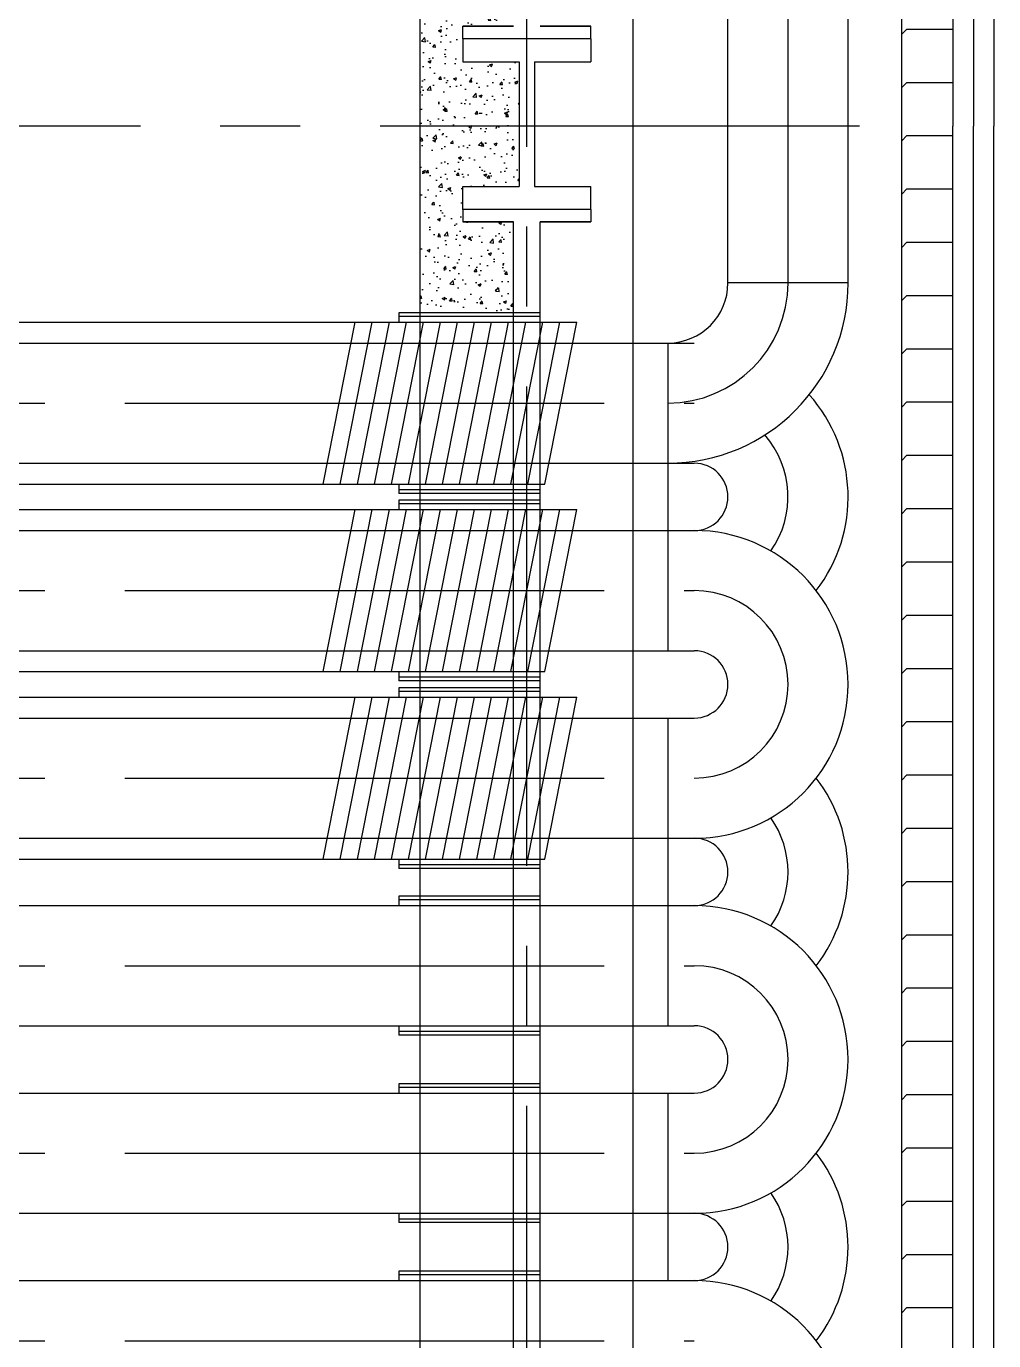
# Model space of a CAD drawing. Header units: millimetres. Extents: x 6566 to 7427, y 671 to 1285.
# Drawn here: x 6952.48 to 6975.19, y 999.22 to 1030.07 of the extents above; entities that cross this region are included whole.
import ezdxf

# ---------------------------------------------------------------- set-up
doc = ezdxf.new("R2010")
doc.units = ezdxf.units.MM
doc.header["$LTSCALE"] = 15
doc.header["$MEASUREMENT"] = 0
doc.linetypes.add('CENTER2', pattern=[1.125, 0.75, -0.125, 0.125, -0.125])
for name, color, linetype in [('LAYER1', 7, 'Continuous'), ('LAYER2', 2, 'CENTER2'), ('LAYER3', 1, 'Continuous')]:
    doc.layers.add(name, color=color, linetype=linetype)

msp = doc.modelspace()

# ---------------------------------------------------------------- hatches: boundary and pattern name
at = {"layer": 'LAYER1'}
h = msp.add_hatch(dxfattribs=at)
h.set_pattern_fill('AR-CONC', color=0, scale=0.1, style=0)
h.set_pattern_definition([(50, (958.15076, 0), (0.71726018, -0.062752135), [0.075, -0.825]), (355, (958.15076, 0), (-0.13875133, 0.75219213), [0.06, -0.66]), (100.4514, (958.2105, -0.0052), (0.57850938, 0.68943954), [0.06374019, -0.70114211]), (46.1842, (958.1508, 0.2), (1.06724105, -0.16551901), [0.1125, -1.2375]), (96.6356, (958.2397, 0.1862), (0.9346627, 0.97411787), [0.09561029, -1.051713]), (351.1842, (958.1508, 0.2), (0.93466195, 0.9741186), [0.09, -0.99]), (21, (958.25076, 0.15), (0.59690705, -0.40261889), [0.075, -0.825]), (326, (958.25076, 0.15), (0.24331533, 0.725150045), [0.06, -0.66]), (71.4514, (958.3005, 0.11645), (0.84022263, 0.3225305), [0.06374019, -0.70114211]), (37.5, (958.15076, 0), (0.012159855, 0.332893854), [0, -0.652, 0, -0.67, 0, -0.6625]), (7.5, (958.15076, 0), (0.263069537, 0.394411712), [0, -0.382, 0, -0.637, 0, -0.2525]), (327.5, (957.92776, 0), (0.533822436, -0.022554872), [0, -0.25, 0, -0.78, 0, -1.035]), (317.5, (957.82776, 0), (0.58318617, 0.100104982), [0, -0.325, 0, -0.518, 0, -0.735])])
h.paths.add_polyline_path([(6963.91774, 1032.10392), (6961.72953, 1032.10392), (6961.72953, 1027.72392), (6964.04953, 1027.72392), (6964.04953, 1029.22992), (6962.72953, 1029.22992), (6962.72953, 1029.76992), (6962.72953, 1030.06555), (6963.91774, 1030.06555)])
h.paths.add_polyline_path([(6964.04953, 1027.72392), (6961.72953, 1027.72392), (6961.72953, 1023.34392), (6963.91774, 1023.34392), (6963.91774, 1025.47429), (6962.72953, 1025.47429), (6962.72953, 1025.76992), (6962.72953, 1026.30992), (6964.04953, 1026.30992)])

# ---------------------------------------------------------------- linework, layer by layer
at = {"layer": 'LAYER1', "color": 1}
for p, q in [((6968.95131, 1024.04392), (6968.95131, 1031.40392)), ((6971.77131, 1024.04392), (6971.77131, 1031.40392)), ((6971.77131, 1024.04392), (6968.95131, 1024.04392)), ((6891.00882, 1023.12392), (6965.40466, 1023.12392)), ((6887.29774, 1022.63392), (6968.16131, 1022.63392)), ((6887.29774, 1019.81392), (6968.16131, 1019.81392)), ((6967.54131, 1019.81392), (6967.54131, 1018.23392)), ((6890.25856, 1019.32392), (6964.6544, 1019.32392)), ((6891.00882, 1018.72392), (6965.40466, 1018.72392)), ((6887.29774, 1018.23392), (6968.16131, 1018.23392)), ((6887.29774, 1015.41392), (6968.16131, 1015.41392)), ((6890.25856, 1014.92392), (6964.6544, 1014.92392)), ((6891.00882, 1014.32392), (6965.40466, 1014.32392)), ((6887.29774, 1013.83392), (6968.16131, 1013.83392)), ((6887.29774, 1011.01392), (6968.16131, 1011.01392)), ((6967.54131, 1011.01392), (6967.54131, 1009.43392)), ((6890.25856, 1010.52392), (6964.6544, 1010.52392)), ((6887.29774, 1009.43392), (6968.16131, 1009.43392)), ((6887.29774, 1006.61392), (6968.16131, 1006.61392)), ((6887.29774, 1005.03392), (6968.16131, 1005.03392)), ((6887.29774, 1002.21392), (6968.16131, 1002.21392)), ((6967.54131, 1002.21392), (6967.54131, 1000.63392)), ((6887.29774, 1000.63392), (6968.16131, 1000.63392))]:
    msp.add_line(p, q, dxfattribs=at)
at = {"layer": 'LAYER1', "color": 0}
for p, q in [((6973.02953, 1029.87877), (6973.15077, 1030.00002)), ((6973.15076, 1030), (6974.22953, 1030)), ((6973.02953, 1028.62877), (6973.15077, 1028.75002)), ((6973.15076, 1028.75), (6974.22953, 1028.75)), ((6973.02953, 1027.37877), (6973.15077, 1027.50002)), ((6973.15076, 1027.5), (6974.22953, 1027.5)), ((6973.02953, 1026.12877), (6973.15077, 1026.25002)), ((6973.15076, 1026.25), (6974.22953, 1026.25)), ((6973.02953, 1024.87877), (6973.15077, 1025.00002)), ((6973.15076, 1025), (6974.22953, 1025)), ((6973.02953, 1023.62877), (6973.15077, 1023.75002)), ((6973.15076, 1023.75), (6974.22953, 1023.75)), ((6973.02953, 1022.37877), (6973.15077, 1022.50002)), ((6973.15076, 1022.5), (6974.22953, 1022.5)), ((6973.02953, 1021.12877), (6973.15077, 1021.25002)), ((6973.15076, 1021.25), (6974.22953, 1021.25)), ((6973.02953, 1019.87877), (6973.15077, 1020.00002)), ((6973.15076, 1020), (6974.22953, 1020)), ((6973.02953, 1018.62877), (6973.15077, 1018.75002)), ((6973.15076, 1018.75), (6974.22953, 1018.75)), ((6973.02953, 1017.37877), (6973.15077, 1017.50002)), ((6973.15076, 1017.5), (6974.22953, 1017.5)), ((6973.02953, 1016.12877), (6973.15077, 1016.25002)), ((6973.15076, 1016.25), (6974.22953, 1016.25)), ((6973.02953, 1014.87877), (6973.15077, 1015.00002)), ((6973.15076, 1015), (6974.22953, 1015)), ((6973.02953, 1013.62877), (6973.15077, 1013.75002)), ((6973.15076, 1013.75), (6974.22953, 1013.75)), ((6973.02953, 1012.37877), (6973.15077, 1012.50002)), ((6973.15076, 1012.5), (6974.22953, 1012.5)), ((6973.02953, 1011.12877), (6973.15077, 1011.25002)), ((6973.15076, 1011.25), (6974.22953, 1011.25)), ((6973.02953, 1009.87877), (6973.15077, 1010.00002)), ((6973.15076, 1010), (6974.22953, 1010)), ((6973.02953, 1008.62877), (6973.15077, 1008.75002)), ((6973.15076, 1008.75), (6974.22953, 1008.75)), ((6973.02953, 1007.37877), (6973.15077, 1007.50002)), ((6973.15076, 1007.5), (6974.22953, 1007.5)), ((6973.02953, 1006.12877), (6973.15077, 1006.25002)), ((6973.15076, 1006.25), (6974.22953, 1006.25)), ((6973.02953, 1004.87877), (6973.15077, 1005.00002)), ((6973.15076, 1005), (6974.22953, 1005)), ((6973.02953, 1003.62877), (6973.15077, 1003.75002)), ((6973.15076, 1003.75), (6974.22953, 1003.75)), ((6973.02953, 1002.37877), (6973.15077, 1002.50002)), ((6973.15076, 1002.5), (6974.22953, 1002.5)), ((6973.02953, 1001.12877), (6973.15077, 1001.25002)), ((6973.15076, 1001.25), (6974.22953, 1001.25)), ((6973.02953, 999.87877), (6973.15077, 1000.00002)), ((6973.15076, 1000), (6974.22953, 1000))]:
    msp.add_line(p, q, dxfattribs=at)
at = {"layer": 'LAYER1', "color": 1}
for centre, radius, start, end in [((6967.54131, 1024.04392), 4.23, 270, 0), ((6967.54131, 1024.04392), 1.41, 270, 0), ((6968.16131, 1019.02392), 3.61, 322.452547, 41.61493), ((6968.16131, 1019.02392), 0.79, 270, 90), ((6968.16131, 1014.62392), 3.61, 270, 90), ((6968.16131, 1014.62392), 0.79, 270, 90), ((6968.16131, 1010.22392), 3.61, 322.452547, 37.547453), ((6968.16131, 1010.22392), 0.79, 270, 90), ((6968.16131, 1005.82392), 3.61, 270, 90), ((6968.16131, 1005.82392), 0.79, 270, 90), ((6968.16131, 1001.42392), 3.61, 322.452547, 37.547453), ((6968.16131, 1001.42392), 0.79, 270, 90), ((6968.16131, 997.02392), 3.61, 270, 90)]:
    msp.add_arc(centre, radius, start, end, dxfattribs=at)
at = {"layer": 'LAYER2'}
for p, q in [((6964.22953, 976.61392), (6964.22953, 1073.31192)), ((6970.36131, 1024.04392), (6970.36131, 1043.69277)), ((6972.03784, 1027.72392), (6880.27036, 1027.72392)), ((6887.29774, 1021.22392), (6968.16131, 1021.22392)), ((6887.29774, 1021.22392), (6967.54131, 1021.22392)), ((6887.29774, 1016.82392), (6968.16131, 1016.82392)), ((6887.29774, 1012.42392), (6967.54131, 1012.42392)), ((6887.29774, 1008.02392), (6968.16131, 1008.02392)), ((6887.29774, 1003.62392), (6968.16131, 1003.62392)), ((6887.29774, 999.22392), (6968.16131, 999.22392))]:
    msp.add_line(p, q, dxfattribs=at)
for centre, radius, start, end in [((6967.54131, 1024.04392), 2.82, 270, 0), ((6968.16131, 1019.02392), 2.2, 324.770404, 41.310067), ((6968.16131, 1014.62392), 2.2, 270, 90), ((6968.16131, 1010.22392), 2.2, 324.770404, 35.229596), ((6968.16131, 1005.82392), 2.2, 270, 90), ((6968.16131, 1001.42392), 2.2, 324.770404, 35.229596)]:
    msp.add_arc(centre, radius, start, end, dxfattribs=at)
at = {"layer": 'LAYER3'}
for p, q in [((6966.72953, 986.77392), (6966.72953, 1073.31192)), ((6961.72953, 986.77392), (6961.72953, 1072.96246)), ((6974.22953, 1070.35192), (6974.22953, 1027.72392)), ((6974.71128, 1070.35192), (6974.71128, 1027.72392)), ((6975.1887, 1070.35192), (6975.1887, 1027.72392)), ((6973.02953, 990.82392), (6973.02953, 1068.31192)), ((6963.91774, 1030.06555), (6962.72953, 1030.06555)), ((6962.72953, 1029.76992), (6962.72953, 1030.06555)), ((6962.72953, 1030.06555), (6963.91774, 1030.06555)), ((6962.72953, 1029.76992), (6962.72953, 1030.06555)), ((6962.72953, 1030.06555), (6963.91774, 1030.06555)), ((6965.72953, 1030.06555), (6964.54131, 1030.06555)), ((6964.54131, 1030.06555), (6965.72953, 1030.06555)), ((6964.54131, 1030.06555), (6965.72953, 1030.06555)), ((6965.72953, 1029.76992), (6965.72953, 1030.06555)), ((6965.72953, 1029.76992), (6965.72953, 1030.06555)), ((6962.72953, 1029.76992), (6962.72953, 1029.22992)), ((6965.72953, 1029.76992), (6962.72953, 1029.76992)), ((6965.72953, 1029.76992), (6965.72953, 1029.22992)), ((6962.72953, 1029.22992), (6964.04953, 1029.22992)), ((6964.04953, 1029.22992), (6964.04953, 1026.30992)), ((6964.40953, 1029.22992), (6965.72953, 1029.22992)), ((6964.40953, 1029.22992), (6964.40953, 1026.30992)), ((6974.22953, 988.78392), (6974.22953, 1027.72392)), ((6974.71128, 988.78392), (6974.71128, 1027.72392)), ((6975.1887, 988.78392), (6975.1887, 1027.72392)), ((6962.72953, 1025.76992), (6962.72953, 1026.30992)), ((6962.72953, 1026.30992), (6964.04953, 1026.30992)), ((6964.40953, 1026.30992), (6965.72953, 1026.30992)), ((6965.72953, 1025.76992), (6965.72953, 1026.30992)), ((6962.72953, 1025.76992), (6962.72953, 1025.47429)), ((6965.72953, 1025.76992), (6962.72953, 1025.76992)), ((6962.72953, 1025.76992), (6962.72953, 1025.47429)), ((6965.72953, 1025.76992), (6965.72953, 1025.47429)), ((6965.72953, 1025.76992), (6965.72953, 1025.47429)), ((6962.72953, 1025.47429), (6963.91774, 1025.47429)), ((6962.72953, 1025.47429), (6963.91774, 1025.47429)), ((6963.91774, 1025.47429), (6962.72953, 1025.47429)), ((6963.91774, 991.11955), (6963.91774, 1025.47429)), ((6964.54131, 991.11955), (6964.54131, 1025.47429)), ((6964.54131, 1025.47429), (6965.72953, 1025.47429)), ((6964.54131, 1025.47429), (6965.72953, 1025.47429)), ((6965.72953, 1025.47429), (6964.54131, 1025.47429)), ((6961.22953, 1023.34392), (6961.22953, 1023.12392)), ((6964.54131, 1023.34392), (6961.22953, 1023.34392)), ((6959.4544, 1019.32392), (6960.20466, 1023.12392)), ((6959.8544, 1019.32392), (6960.60466, 1023.12392)), ((6959.8544, 1019.32392), (6960.60466, 1023.12392)), ((6960.2544, 1019.32392), (6961.00466, 1023.12392)), ((6960.2544, 1019.32392), (6961.00466, 1023.12392)), ((6960.6544, 1019.32392), (6961.40466, 1023.12392)), ((6960.6544, 1019.32392), (6961.40466, 1023.12392)), ((6961.0544, 1019.32392), (6961.80466, 1023.12392)), ((6961.0544, 1019.32392), (6961.80466, 1023.12392)), ((6964.54131, 1023.25811), (6961.22953, 1023.25811)), ((6961.4544, 1019.32392), (6962.20466, 1023.12392)), ((6961.4544, 1019.32392), (6962.20466, 1023.12392)), ((6961.8544, 1019.32392), (6962.60466, 1023.12392)), ((6961.8544, 1019.32392), (6962.60466, 1023.12392)), ((6962.2544, 1019.32392), (6963.00466, 1023.12392)), ((6962.2544, 1019.32392), (6963.00466, 1023.12392)), ((6962.6544, 1019.32392), (6963.40466, 1023.12392)), ((6962.6544, 1019.32392), (6963.40466, 1023.12392)), ((6963.0544, 1019.32392), (6963.80466, 1023.12392)), ((6963.0544, 1019.32392), (6963.80466, 1023.12392)), ((6963.4544, 1019.32392), (6964.20466, 1023.12392)), ((6963.4544, 1019.32392), (6964.20466, 1023.12392)), ((6963.8544, 1019.32392), (6964.60466, 1023.12392)), ((6963.8544, 1019.32392), (6964.60466, 1023.12392)), ((6964.2544, 1019.32392), (6965.00466, 1023.12392)), ((6964.2544, 1019.32392), (6965.00466, 1023.12392)), ((6964.6544, 1019.32392), (6965.40466, 1023.12392)), ((6967.54131, 1022.63392), (6967.54131, 1019.81392)), ((6967.54131, 1022.63392), (6967.54131, 1019.81392)), ((6961.22953, 1019.32392), (6961.22953, 1019.10392)), ((6964.54131, 1019.18974), (6961.22953, 1019.18974)), ((6964.54131, 1019.10392), (6961.22953, 1019.10392)), ((6959.4544, 1014.92392), (6960.20466, 1018.72392)), ((6959.8544, 1014.92392), (6960.60466, 1018.72392)), ((6959.8544, 1014.92392), (6960.60466, 1018.72392)), ((6960.2544, 1014.92392), (6961.00466, 1018.72392)), ((6960.2544, 1014.92392), (6961.00466, 1018.72392)), ((6960.6544, 1014.92392), (6961.40466, 1018.72392)), ((6960.6544, 1014.92392), (6961.40466, 1018.72392)), ((6961.0544, 1014.92392), (6961.80466, 1018.72392)), ((6961.0544, 1014.92392), (6961.80466, 1018.72392)), ((6961.22953, 1018.94392), (6961.22953, 1018.72392)), ((6964.54131, 1018.94392), (6961.22953, 1018.94392)), ((6964.54131, 1018.85811), (6961.22953, 1018.85811)), ((6961.4544, 1014.92392), (6962.20466, 1018.72392)), ((6961.4544, 1014.92392), (6962.20466, 1018.72392)), ((6961.8544, 1014.92392), (6962.60466, 1018.72392)), ((6961.8544, 1014.92392), (6962.60466, 1018.72392)), ((6962.2544, 1014.92392), (6963.00466, 1018.72392)), ((6962.2544, 1014.92392), (6963.00466, 1018.72392)), ((6962.6544, 1014.92392), (6963.40466, 1018.72392)), ((6962.6544, 1014.92392), (6963.40466, 1018.72392)), ((6963.0544, 1014.92392), (6963.80466, 1018.72392)), ((6963.0544, 1014.92392), (6963.80466, 1018.72392)), ((6963.4544, 1014.92392), (6964.20466, 1018.72392)), ((6963.4544, 1014.92392), (6964.20466, 1018.72392)), ((6963.8544, 1014.92392), (6964.60466, 1018.72392)), ((6963.8544, 1014.92392), (6964.60466, 1018.72392)), ((6964.2544, 1014.92392), (6965.00466, 1018.72392)), ((6964.2544, 1014.92392), (6965.00466, 1018.72392)), ((6964.6544, 1014.92392), (6965.40466, 1018.72392)), ((6967.54131, 1018.23392), (6967.54131, 1015.41392)), ((6961.22953, 1014.92392), (6961.22953, 1014.70392)), ((6964.54131, 1014.78974), (6961.22953, 1014.78974)), ((6964.54131, 1014.70392), (6961.22953, 1014.70392)), ((6964.54131, 1014.54392), (6961.22953, 1014.54392)), ((6961.22953, 1014.54392), (6961.22953, 1014.32392)), ((6964.54131, 1014.45811), (6961.22953, 1014.45811)), ((6959.4544, 1010.52392), (6960.20466, 1014.32392)), ((6959.8544, 1010.52392), (6960.60466, 1014.32392)), ((6959.8544, 1010.52392), (6960.60466, 1014.32392)), ((6960.2544, 1010.52392), (6961.00466, 1014.32392)), ((6960.2544, 1010.52392), (6961.00466, 1014.32392)), ((6960.6544, 1010.52392), (6961.40466, 1014.32392)), ((6960.6544, 1010.52392), (6961.40466, 1014.32392)), ((6961.0544, 1010.52392), (6961.80466, 1014.32392)), ((6961.0544, 1010.52392), (6961.80466, 1014.32392)), ((6961.4544, 1010.52392), (6962.20466, 1014.32392)), ((6961.4544, 1010.52392), (6962.20466, 1014.32392)), ((6961.8544, 1010.52392), (6962.60466, 1014.32392)), ((6961.8544, 1010.52392), (6962.60466, 1014.32392)), ((6962.2544, 1010.52392), (6963.00466, 1014.32392)), ((6962.2544, 1010.52392), (6963.00466, 1014.32392)), ((6962.6544, 1010.52392), (6963.40466, 1014.32392)), ((6962.6544, 1010.52392), (6963.40466, 1014.32392)), ((6963.0544, 1010.52392), (6963.80466, 1014.32392)), ((6963.0544, 1010.52392), (6963.80466, 1014.32392)), ((6963.4544, 1010.52392), (6964.20466, 1014.32392)), ((6963.4544, 1010.52392), (6964.20466, 1014.32392)), ((6963.8544, 1010.52392), (6964.60466, 1014.32392)), ((6963.8544, 1010.52392), (6964.60466, 1014.32392)), ((6964.2544, 1010.52392), (6965.00466, 1014.32392)), ((6964.2544, 1010.52392), (6965.00466, 1014.32392)), ((6964.6544, 1010.52392), (6965.40466, 1014.32392)), ((6967.54131, 1013.83392), (6967.54131, 1011.01392)), ((6967.54131, 1013.83392), (6967.54131, 1011.01392)), ((6961.22953, 1010.52392), (6961.22953, 1010.30392)), ((6964.54131, 1010.38974), (6961.22953, 1010.38974)), ((6964.54131, 1010.30392), (6961.22953, 1010.30392)), ((6964.54131, 1009.65392), (6961.22953, 1009.65392)), ((6961.22953, 1009.65392), (6961.22953, 1009.43392)), ((6964.54131, 1009.56811), (6961.22953, 1009.56811)), ((6967.54131, 1009.43392), (6967.54131, 1006.61392)), ((6961.22953, 1006.61392), (6961.22953, 1006.39392)), ((6964.54131, 1006.47974), (6961.22953, 1006.47974)), ((6964.54131, 1006.39392), (6961.22953, 1006.39392)), ((6961.22953, 1005.25392), (6961.22953, 1005.03392)), ((6964.54131, 1005.25392), (6961.22953, 1005.25392)), ((6964.54131, 1005.16811), (6961.22953, 1005.16811)), ((6967.54131, 1005.03392), (6967.54131, 1002.21392)), ((6967.54131, 1005.03392), (6967.54131, 1002.21392)), ((6961.22953, 1002.21392), (6961.22953, 1001.99392)), ((6964.54131, 1002.07974), (6961.22953, 1002.07974)), ((6964.54131, 1001.99392), (6961.22953, 1001.99392)), ((6961.22953, 1000.85392), (6961.22953, 1000.63392)), ((6964.54131, 1000.85392), (6961.22953, 1000.85392)), ((6964.54131, 1000.76811), (6961.22953, 1000.76811))]:
    msp.add_line(p, q, dxfattribs=at)

doc.saveas('drawing.dxf')
